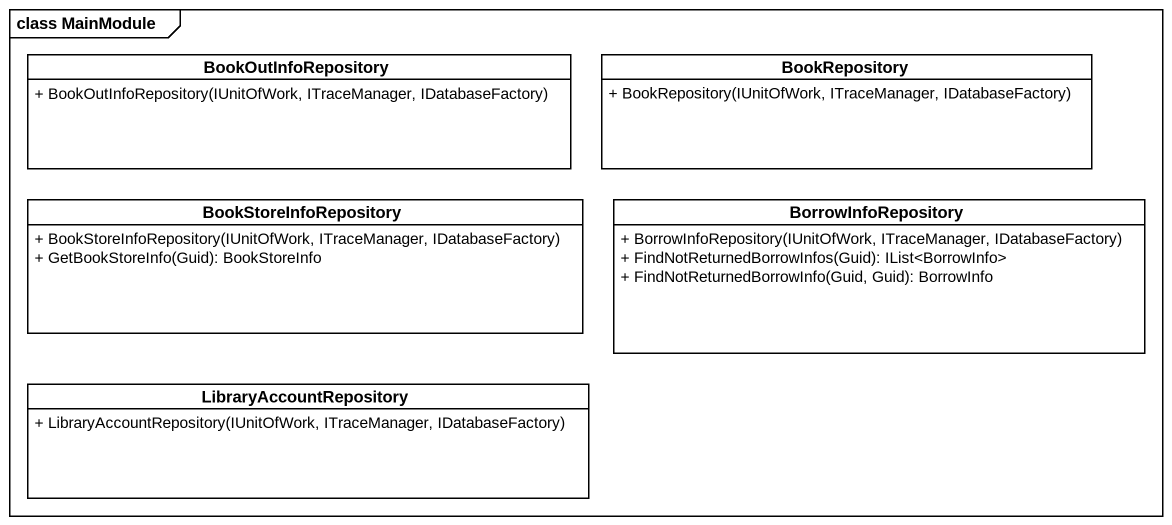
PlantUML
@startuml
mainframe class MainModule
hide circle
hide empty members
skinparam classAttributeIconSize 0
class BookOutInfoRepository {
  + BookOutInfoRepository(IUnitOfWork, ITraceManager, IDatabaseFactory)
}
class BookRepository {
  + BookRepository(IUnitOfWork, ITraceManager, IDatabaseFactory)
}
class BookStoreInfoRepository {
  + BookStoreInfoRepository(IUnitOfWork, ITraceManager, IDatabaseFactory)
  + GetBookStoreInfo(Guid): BookStoreInfo
}
class BorrowInfoRepository {
  + BorrowInfoRepository(IUnitOfWork, ITraceManager, IDatabaseFactory)
  + FindNotReturnedBorrowInfos(Guid): IList<BorrowInfo>
  + FindNotReturnedBorrowInfo(Guid, Guid): BorrowInfo
}
class LibraryAccountRepository {
  + LibraryAccountRepository(IUnitOfWork, ITraceManager, IDatabaseFactory)
}
@enduml
